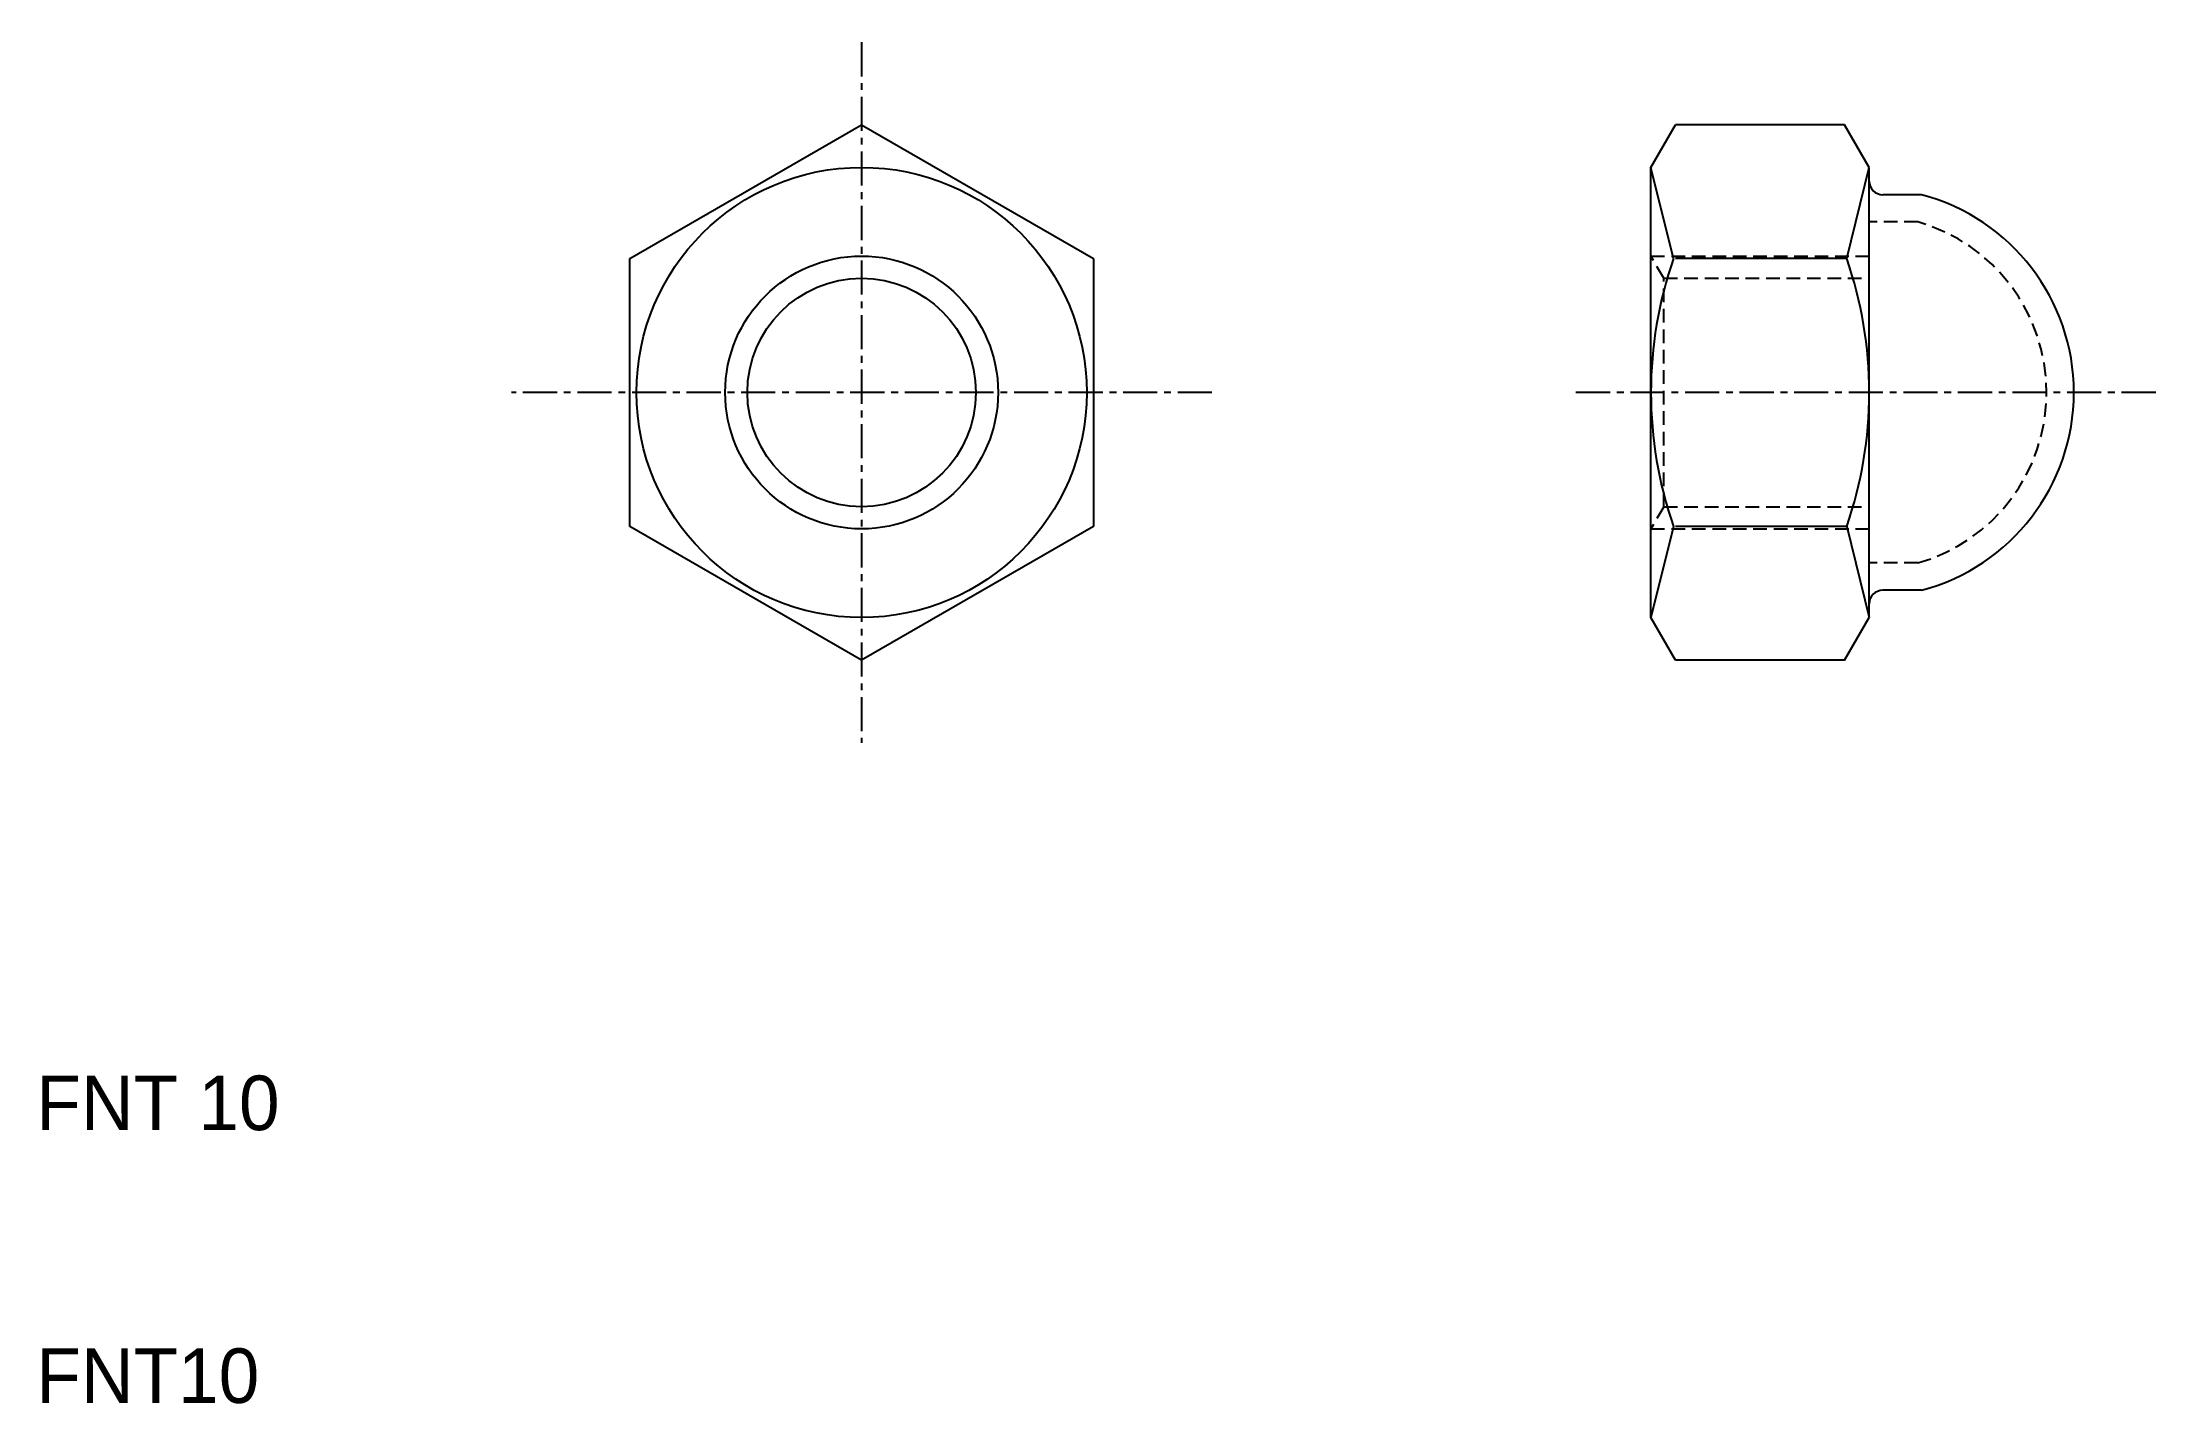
# Model space of a CAD drawing. Extents: x 10.2 to 87.7, y 10 to 59.9.
import ezdxf

# ---------------------------------------------------------------- set-up
doc = ezdxf.new("R2010")
doc.units = 0
doc.linetypes.add('CENTER', pattern=[2, 1.25, -0.25, 0.25, -0.25])
doc.linetypes.add('DASHED', pattern=[0.75, 0.5, -0.25])
doc.layers.get('0').update_dxf_attribs({"linetype": 'CONTINUOUS'})
doc.layers.add('CENTER', color=1, linetype='CENTER')

msp = doc.modelspace()

# ---------------------------------------------------------------- linework, layer by layer
at = {"color": 7, "linetype": 'CONTINUOUS'}
for p, q in [((31.75, 51.946), (40.25, 56.854)), ((40.25, 56.854), (48.75, 51.946)), ((69.181, 55.289), (70.085, 56.854)), ((76.278, 56.854), (70.085, 56.854)), ((77.181, 55.289), (76.278, 56.854)), ((69.181, 38.789), (69.181, 55.289)), ((70.007, 51.946), (69.181, 55.289)), ((76.356, 51.946), (77.181, 55.289)), ((77.181, 38.789), (77.181, 55.289)), ((77.181, 54.785), (77.181, 55.289)), ((77.181, 54.784), (77.181, 54.785)), ((79.102, 54.289), (77.681, 54.289)), ((31.75, 42.132), (31.75, 51.946)), ((48.75, 51.946), (48.75, 42.132)), ((76.356, 51.946), (70.085, 51.946)), ((40.25, 37.224), (31.75, 42.132)), ((48.75, 42.132), (40.25, 37.224)), ((70.007, 42.132), (69.181, 38.789)), ((76.356, 42.132), (70.085, 42.132)), ((76.356, 42.132), (77.181, 38.789)), ((79.102, 39.789), (77.681, 39.789)), ((70.085, 37.224), (69.181, 38.789)), ((76.278, 37.224), (77.181, 38.789)), ((76.278, 37.224), (70.085, 37.224))]:
    msp.add_line(p, q, dxfattribs=at)
at = {"color": 3, "linetype": 'DASHED'}
for p, q in [((78.967, 53.289), (77.181, 53.289)), ((69.65, 51.227), (69.181, 52.039)), ((69.181, 52.039), (77.181, 52.039)), ((69.65, 42.851), (69.65, 51.227)), ((69.65, 51.227), (77.181, 51.227)), ((69.65, 42.851), (69.181, 42.039)), ((69.65, 42.851), (77.181, 42.851)), ((69.181, 42.039), (77.181, 42.039)), ((78.967, 40.789), (77.181, 40.789))]:
    msp.add_line(p, q, dxfattribs=at)
at = {"color": 7, "linetype": 'CONTINUOUS'}
for radius in [8.25, 4.188]:
    msp.add_circle((40.25, 47.039), radius, dxfattribs=at)
at = {"color": 3, "linetype": 'CONTINUOUS'}
msp.add_circle((40.25, 47.039), 5, dxfattribs=at)
at = {"color": 7, "linetype": 'CONTINUOUS'}
for centre, radius, start, end in [((77.681, 54.789), 0.5, 179.99998, 270), ((84.181, 47.039), 15, 160.90318, 179.99993), ((62.181, 47.039), 15, 0, 19.09674), ((84.181, 47.039), 15, 180.00007, 199.09682), ((62.181, 47.039), 15, 340.90326, 0), ((77.681, 39.289), 0.5, 90, 179.99999)]:
    msp.add_arc(centre, radius, start, end, dxfattribs=at)
msp.add_arc((77.181, 47.039), 7.5, 284.83511, 75.16489)
at = {"color": 3, "linetype": 'DASHED'}
msp.add_arc((77.181, 47.039), 6.5, 285.94237, 74.05763, dxfattribs=at)
at = {"layer": 'CENTER', "color": 1, "linetype": 'CENTER'}
for p, q in [((40.25, 59.876), (40.25, 34.202)), ((53.086, 47.039), (27.413, 47.039)), ((87.681, 47.039), (66.208, 47.039))]:
    msp.add_line(p, q, dxfattribs=at)

# ---------------------------------------------------------------- texts
at = {"color": 7, "linetype": 'CONTINUOUS'}
for s, p in [('FNT 10', (10, 20)), ('FNT10', (10, 10))]:
    msp.add_text(s, height=2, dxfattribs=at).set_placement(p)

doc.saveas('drawing.dxf')
